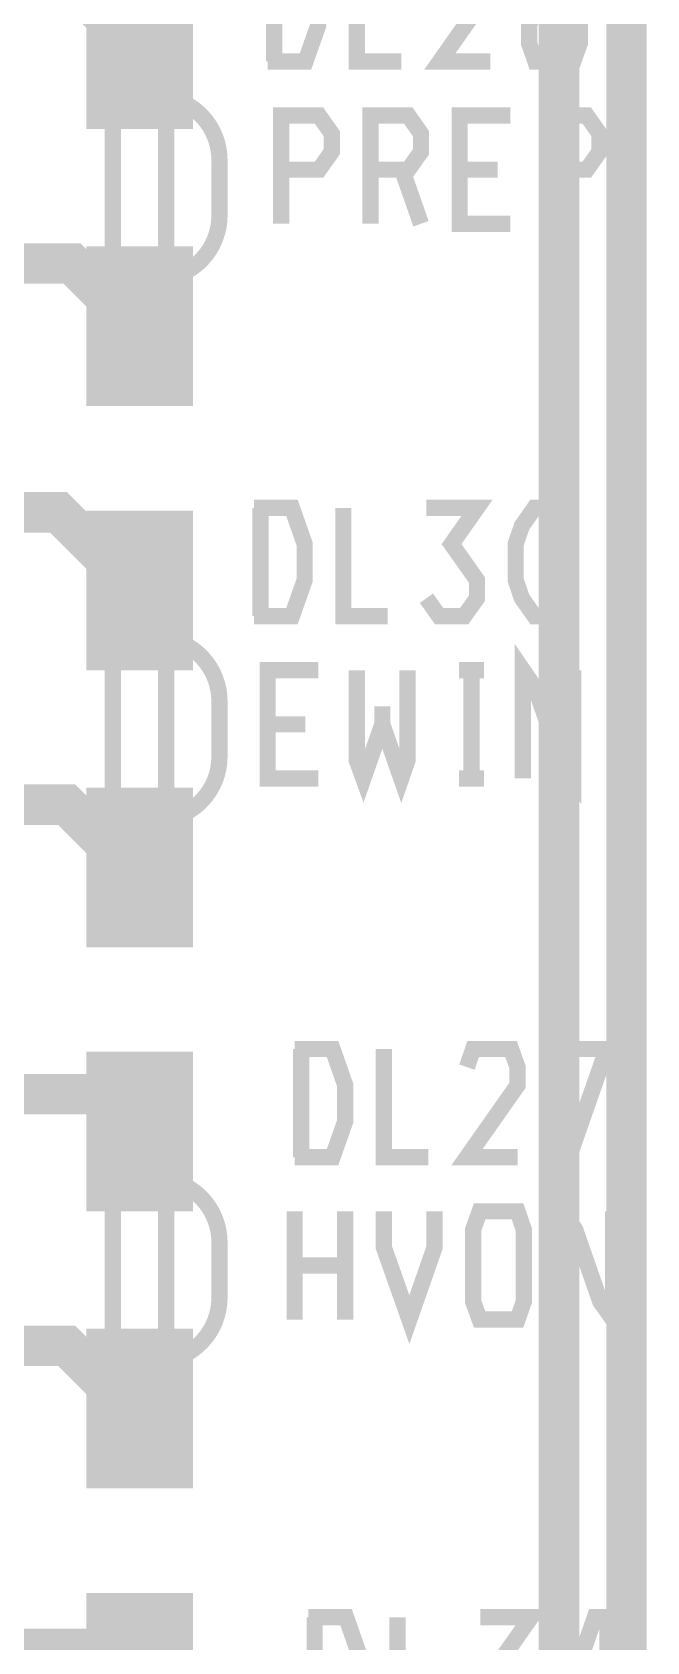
# Model space of a CAD drawing. Extents: x -11 to 221, y -93 to 178.
# Drawn here: x 176.79 to 182.56, y 69.54 to 84.65 of the extents above; entities that cross this region are included whole.
import ezdxf

# ---------------------------------------------------------------- set-up
doc = ezdxf.new("R2010")
doc.units = 0
doc.header["$MEASUREMENT"] = 0
doc.layers.get('0').update_dxf_attribs({"linetype": 'CONTINUOUS'})
for name, color, linetype in [('26-349-0_IN1', 3, 'CONTINUOUS'), ('26-349-0_IN2', 5, 'CONTINUOUS'), ('26-349-0_SMT', 14, 'CONTINUOUS'), ('26-349-0_SPT', 9, 'CONTINUOUS'), ('26-349-0_SST', 12, 'CONTINUOUS'), ('26-349-0_TOP', 11, 'CONTINUOUS')]:
    doc.layers.add(name, color=color, linetype=linetype)

# ---------------------------------------------------------------- blocks, each defined once
blk = doc.blocks.new('RECTANGLE_22')
blk.add_solid([(0.50038, 0.7493), (0.50038, -0.7493), (-0.50038, 0.7493), (-0.50038, -0.7493)])

msp = doc.modelspace()

# ---------------------------------------------------------------- linework, layer by layer
at = {"layer": '26-349-0_IN1', "const_width": 0.381}
for points in [[(181.61, 136.144), (182.372, 135.382), (182.372, 44.958), (181.483, 44.069), (176.911, 44.069), (174.879, 42.037), (171.45, 42.037), (169.672, 43.815), (164.19068, 43.815), (163.73094, 44.27474)], [(141.605, 125.984), (141.859, 126.238), (153.543, 126.238), (162.306, 135.001), (174.625, 135.001), (175.133, 134.493), (175.133, 128.905), (176.53, 127.508), (180.975, 127.508), (181.737, 126.746), (181.737, 47.625), (180.848, 46.736)]]:
    msp.add_lwpolyline(points, dxfattribs=at)
at = {"layer": '26-349-0_IN2', "const_width": 0.381}
msp.add_lwpolyline([(181.6354, 46.2026), (181.6354, 46.6344), (182.372, 47.371), (182.372, 122.301), (181.102, 123.571), (176.403, 123.571), (173.228, 120.396), (171.196, 120.396), (170.02506, 121.56694), (170.02506, 121.99874)], dxfattribs=at)
at = {"layer": '26-349-0_SST', "const_width": 0.1524}
for points in [[(179.00142, 84.37118), (179.35702, 84.37118), (179.4764, 84.709), (179.4764, 85.04682), (179.35702, 85.38718), (179.00142, 85.38718)], [(179.06238, 84.37118), (179.06238, 85.38718)], [(180.25618, 84.37118), (179.83962, 84.37118), (179.83962, 85.38718)], [(181.09438, 84.37118), (180.6194, 84.37118), (181.09438, 85.04682), (181.09438, 85.217), (181.03342, 85.38718), (180.67782, 85.38718), (180.6194, 85.217)], [(181.87162, 84.87918), (181.93258, 85.04682), (181.93258, 85.217), (181.87162, 85.38718), (181.51602, 85.38718), (181.4576, 85.217), (181.4576, 85.04682), (181.51602, 84.87918), (181.87162, 84.87918), (181.93258, 84.709), (181.93258, 84.53882), (181.87162, 84.37118), (181.51602, 84.37118), (181.4576, 84.53882), (181.4576, 84.709), (181.51602, 84.87918)], [(178.04892, 84.0359), (178.04892, 84.23402), (177.54854, 84.23402), (177.54854, 83.9343), (177.57902, 83.9343), (177.57902, 84.20354)], [(177.57902, 84.20354), (178.02098, 84.20354), (178.02098, 84.0359), (178.04892, 84.0359), (178.04892, 82.3341), (178.02098, 82.3341), (178.02098, 82.16392), (177.57902, 82.16392), (177.57902, 82.4357), (177.54854, 82.4357), (177.54854, 82.13598), (178.04892, 82.13598), (178.04892, 82.3341)], [(177.54854, 83.9343), (177.54854, 83.8327), (177.54854, 83.185), (177.54854, 82.4357)], [(179.12842, 83.35518), (179.48402, 83.35518), (179.6034, 83.52282), (179.6034, 83.693), (179.48402, 83.86318), (179.12842, 83.86318), (179.12842, 82.84718)], [(179.96662, 83.35518), (180.32222, 83.35518), (180.4416, 83.52282), (180.4416, 83.693), (180.32222, 83.86318), (179.96662, 83.86318), (179.96662, 82.84718)], [(181.2798, 82.84718), (180.80482, 82.84718), (180.80482, 83.86318), (181.2798, 83.86318)], [(181.64302, 83.35518), (181.99862, 83.35518), (182.118, 83.52282), (182.118, 83.693), (181.99862, 83.86318), (181.64302, 83.86318), (181.64302, 82.84718)], [(178.5493, 82.92592), (178.5493, 83.44408)], [(180.2638, 83.35518), (180.4416, 82.84718)], [(181.16042, 83.35518), (180.80482, 83.35518)], [(178.87442, 79.16418), (179.23002, 79.16418), (179.3494, 79.502), (179.3494, 79.83982), (179.23002, 80.18018), (178.87442, 80.18018)], [(178.93538, 79.16418), (178.93538, 80.18018)], [(180.12918, 79.16418), (179.71262, 79.16418), (179.71262, 80.18018)], [(180.4924, 79.33182), (180.61178, 79.16418), (180.848, 79.16418), (180.96738, 79.33182), (180.96738, 79.502), (180.72862, 79.83982), (180.96738, 80.18018), (180.4924, 80.18018)], [(181.5084, 79.16418), (181.38902, 79.33182), (181.3306, 79.502), (181.3306, 79.83982), (181.38902, 80.01), (181.5084, 80.18018), (181.62778, 80.18018), (181.74462, 80.01), (181.80558, 79.83982), (181.80558, 79.502), (181.74462, 79.33182), (181.62778, 79.16418), (181.5084, 79.16418)], [(178.04892, 78.9559), (178.04892, 79.15402), (177.54854, 79.15402), (177.54854, 78.8543), (177.57902, 78.8543), (177.57902, 79.12354)], [(177.57902, 79.12354), (178.02098, 79.12354), (178.02098, 78.9559), (178.04892, 78.9559), (178.04892, 77.2541), (178.02098, 77.2541), (178.02098, 77.08392), (177.57902, 77.08392), (177.57902, 77.3557), (177.54854, 77.3557), (177.54854, 77.05598), (178.04892, 77.05598), (178.04892, 77.2541)], [(177.54854, 78.8543), (177.54854, 78.7527), (177.54854, 78.105), (177.54854, 77.3557)], [(181.87162, 78.65618), (181.87162, 77.64018), (181.75478, 77.80782), (181.51602, 78.486), (181.39918, 78.65618), (181.39918, 77.64018)], [(179.4764, 77.64018), (179.00142, 77.64018), (179.00142, 78.65618), (179.4764, 78.65618)], [(180.07838, 78.31582), (180.07838, 78.14818), (179.90058, 77.64018), (179.83962, 77.80782), (179.83962, 78.65618)], [(180.3146, 78.65618), (180.3146, 77.80782), (180.25618, 77.64018), (180.07838, 78.14818)], [(181.03342, 78.65618), (180.7972, 78.65618)], [(180.91658, 77.64018), (180.91658, 78.65618)], [(178.5493, 77.84592), (178.5493, 78.36408)], [(179.35702, 78.14818), (179.00142, 78.14818)], [(181.03342, 77.64018), (180.7972, 77.64018)], [(179.25542, 74.08418), (179.61102, 74.08418), (179.7304, 74.422), (179.7304, 74.75982), (179.61102, 75.10018), (179.25542, 75.10018)], [(179.31638, 74.08418), (179.31638, 75.10018)], [(180.51018, 74.08418), (180.09362, 74.08418), (180.09362, 75.10018)], [(181.34838, 74.08418), (180.8734, 74.08418), (181.34838, 74.75982), (181.34838, 74.93), (181.28742, 75.10018), (180.93182, 75.10018), (180.8734, 74.93)], [(181.83098, 74.08418), (182.18658, 75.10018), (181.7116, 75.10018)], [(178.04892, 73.8759), (178.04892, 74.07402), (177.54854, 74.07402), (177.54854, 73.7743), (177.57902, 73.7743), (177.57902, 74.04354)], [(177.57902, 74.04354), (178.02098, 74.04354), (178.02098, 73.8759), (178.04892, 73.8759), (178.04892, 72.1741), (178.02098, 72.1741), (178.02098, 72.00392), (177.57902, 72.00392), (177.57902, 72.2757), (177.54854, 72.2757), (177.54854, 71.97598), (178.04892, 71.97598), (178.04892, 72.1741)], [(177.54854, 73.7743), (177.54854, 73.6727), (177.54854, 73.025), (177.54854, 72.2757)], [(182.245, 73.57618), (182.245, 72.56018), (182.12562, 72.72782), (181.8894, 73.406), (181.77002, 73.57618), (181.77002, 72.56018)], [(179.25542, 72.56018), (179.25542, 73.57618)], [(179.7304, 72.56018), (179.7304, 73.57618)], [(180.5686, 73.57618), (180.5686, 73.23582), (180.33238, 72.56018), (180.09362, 73.23582), (180.09362, 73.57618)], [(180.99278, 72.56018), (180.93182, 72.72782), (180.93182, 73.406), (180.99278, 73.57618), (181.34838, 73.57618), (181.4068, 73.406), (181.4068, 72.72782), (181.34838, 72.56018), (180.99278, 72.56018)], [(178.5493, 72.76592), (178.5493, 73.28408)], [(179.7304, 73.06818), (179.25542, 73.06818)], [(179.38242, 68.75018), (179.73802, 68.75018), (179.8574, 69.088), (179.8574, 69.42582), (179.73802, 69.76618), (179.38242, 69.76618)], [(179.44338, 68.75018), (179.44338, 69.76618)], [(180.63718, 68.75018), (180.22062, 68.75018), (180.22062, 69.76618)], [(181.0004, 68.91782), (181.11978, 68.75018), (181.356, 68.75018), (181.47538, 68.91782), (181.47538, 69.088), (181.23662, 69.42582), (181.47538, 69.76618), (181.0004, 69.76618)], [(182.31358, 69.088), (181.8386, 69.088), (182.07482, 69.76618), (182.1942, 69.76618), (182.1942, 68.75018)]]:
    msp.add_lwpolyline(points, dxfattribs=at)
for points in [[(178.5493, 83.44408, 0.3664324), (178.04892, 84.0359)], [(178.04892, 82.3341, 0.366433), (178.5493, 82.92592)], [(178.5493, 78.36408, 0.3664324), (178.04892, 78.9559)], [(178.04892, 77.2541, 0.366433), (178.5493, 77.84592)], [(178.5493, 73.28408, 0.3664324), (178.04892, 73.8759)], [(178.04892, 72.1741, 0.366433), (178.5493, 72.76592)]]:
    msp.add_lwpolyline(points, format="xyb", dxfattribs=at)
at = {"layer": '26-349-0_TOP', "const_width": 0.381}
for points in [[(177.8, 84.48548), (177.76952, 84.48548), (177.165, 85.09), (173.482, 85.09), (171.958, 83.566), (171.958, 83.185)], [(177.8, 81.88452), (177.75428, 81.88452), (177.165, 82.4738), (173.99, 82.4738)], [(177.8, 79.40548), (177.76952, 79.40548), (177.038, 80.137), (173.863, 80.137), (171.958, 78.232), (171.958, 78.105)], [(177.8, 76.80452), (177.70348, 76.80452), (177.1142, 77.3938), (173.99, 77.3938)], [(171.958, 73.025), (171.958, 73.787), (172.847, 74.676), (177.44948, 74.676), (177.8, 74.32548)], [(177.8, 71.72452), (177.70348, 71.72452), (177.1142, 72.3138), (173.99, 72.3138)], [(177.8, 69.24548), (177.76952, 69.24548), (177.546, 69.469), (172.974, 69.469), (171.958, 68.453), (171.958, 67.945)]]:
    msp.add_lwpolyline(points, dxfattribs=at)

# ---------------------------------------------------------------- block references
at = {"layer": '26-349-0_SMT'}
for p in [(177.8, 84.48548), (177.8, 81.88452), (177.8, 79.40548), (177.8, 76.80452), (177.8, 74.32548), (177.8, 71.72452), (177.8, 69.24548)]:
    msp.add_blockref('RECTANGLE_22', p, dxfattribs=at)
at = {"layer": '26-349-0_SPT'}
for p in [(177.8, 84.48548), (177.8, 81.88452), (177.8, 79.40548), (177.8, 76.80452), (177.8, 74.32548), (177.8, 71.72452), (177.8, 69.24548)]:
    msp.add_blockref('RECTANGLE_22', p, dxfattribs=at)
at = {"layer": '26-349-0_TOP'}
for p in [(177.8, 84.48548), (177.8, 81.88452), (177.8, 79.40548), (177.8, 76.80452), (177.8, 74.32548), (177.8, 71.72452), (177.8, 69.24548)]:
    msp.add_blockref('RECTANGLE_22', p, dxfattribs=at)

doc.saveas('drawing.dxf')
